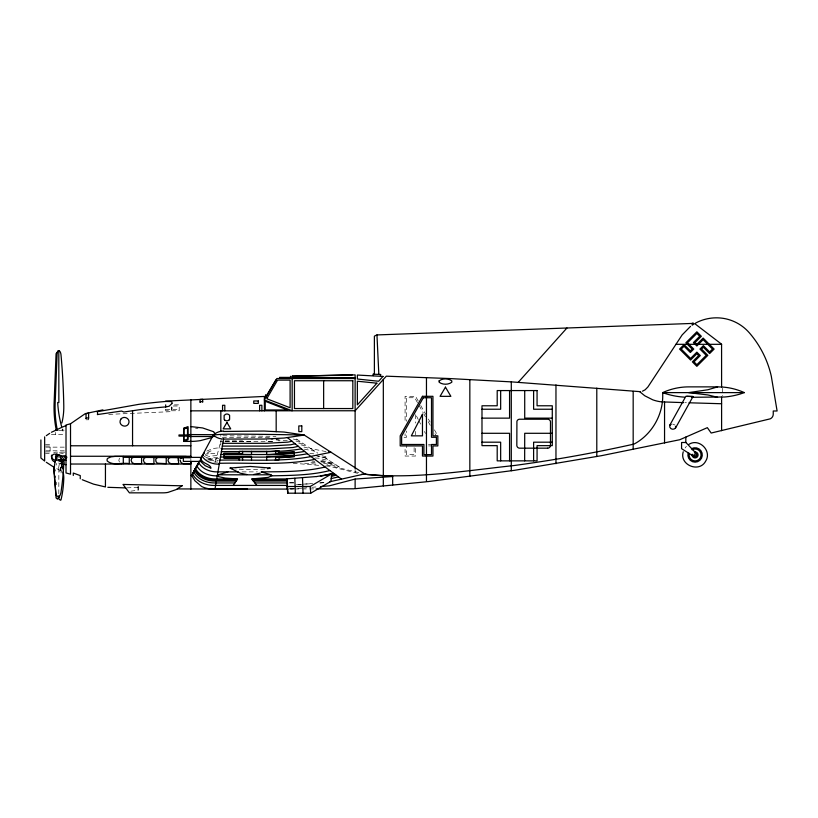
<?xml version="1.0" encoding="UTF-8"?>
<svg xmlns="http://www.w3.org/2000/svg" width="818" height="818" viewBox="0 0 818 818"><rect width="100%" height="100%" fill="white"/><g stroke="black" fill="none" stroke-linecap="round" stroke-linejoin="round"><path stroke-width="0.61" stroke-dasharray="4.09 3.07" d="M190.86 460.503L190.86 458.929M58.814 493.765L58.855 468.203M171.954 409.102L171.862 406.996L171.862 409.644M138.13 487.395L126.902 487.865M61.227 458.223L59.356 459.604L60.072 461.526A34.888 8.722 63.4 0 1 61.871 467.027L62.045 460.667M61.759 460.544L61.575 466.618L62.158 459.552M61.851 460.503L61.33 465.248L62.311 459.634M62.066 459.593L61.074 468.019L62.383 459.921M171.739 410.022C170.205 403.571 173.59 411.924 169.265 411.74L108.334 414.399M62.332 459.961L60.614 469.368L62.27 461.894M171.402 406.945L171.34 408.121M62.311 461.556L60.205 470.657L62.424 462.364L60.736 456.7M215.287 462.027L221.31 439.501M59.847 471.874L62.413 462.374M61.912 459.798L60.736 463.407L62.035 460.064L62.475 462.487M119.448 458.203L118.825 460.442L119.52 462.282M61.381 459.604L60.072 461.526L61.391 459.736M685.126 447.967L686.425 446.28M205.298 454.481L210.993 451.965L210.993 450.841L205.707 453.264M204.203 456.516L210.666 453.714L217.711 452.967M206.852 451.066L212.823 448.489L219.081 447.814M205.788 457.661L211.545 455.963L217.005 455.606M206.668 459.092L212.895 457.804L218.979 457.702M208.539 459.143L218.815 458.366M208.191 459.921L216.064 459.123M209.756 460.749L218.273 460.37M130.839 491.168L138.13 490.166L138.13 486.587M56.309 460.002L59.356 459.604M59.244 452.814L64.111 453.724M61.851 459.542L58.027 459.195M61.851 461.669L56.984 460.759M290.615 489.082L303.11 488.039M304.368 487.927L306.862 487.722M311.863 487.303L317.435 486.833M264.797 469.021L250.216 469.665L235.635 469.021M296.453 484.675L300.85 484.338M303.049 484.164L312.67 483.428M319.899 482.876L326.147 482.426M298.652 484.655L309.91 483.796M319.91 483.019L323.652 482.732M213.825 462.027L217.813 462.027M294.582 488.959L300.922 488.939M302.19 488.939L308.539 488.919M309.807 488.919L313.611 488.908M174.408 404.859L179.203 404.859L179.203 410.769L165.676 410.769L165.676 407.814M173.191 405.994L179.203 405.994M165.676 409.644L179.203 409.644M86.033 419.787L88.61 419.787L88.61 417.661M58.477 430.309L64.111 430.309M51.422 434.542L64.775 434.542M404.082 437.282L406.526 437.282L406.526 431.076M269.398 437.63L221.811 437.63L222.312 435.759L275.952 436.331M225.185 440.871L242.619 440.871M220.809 441.362L223.948 441.362M225.195 441.362L274.991 441.567M225.195 441.608L251.504 441.608L251.504 439.501M272.721 441.608L266.668 441.608L266.668 439.501M428.499 444.481L430.749 444.481M45.501 444.552L50.113 444.552L50.113 453.387L45.501 453.387M45.501 446.014L50.113 446.014M428.56 445.922L430.933 445.922M45.839 447.139L64.356 447.139M45.839 450.8L64.356 450.8M45.501 451.925L50.113 451.925M64.775 452.149L56.074 452.149A4.663 4.039 0 0 0 53.743 452.691M56.074 460.217L62.291 460.217M242.056 471.874L257.363 471.874M289.572 482.722L293.969 482.722M289.592 482.937L293.989 482.937M289.562 488.735L293.959 488.735M289.582 488.959L293.979 488.959M685.044 402.671L686.414 402.712M287.292 440.616L270.962 439.501M304.398 449.184L314.797 451.219M309.797 453.284L314.685 453.98M315.073 458.019L318.652 458.192L329.889 460.912M320.513 461.035L334.879 464.113M321.045 461.812L336.239 464.992M323.58 463.172L338.499 466.444M326.944 464.982L362.446 473.438M672.652 424.051L674.973 425.033M58.477 460.074L62.914 460.381M312.302 461.117L314.807 461.311M311.014 462.17L317.292 462.671M304.633 463.213L318.263 464.297M293.151 463.233L319.879 465.442M325.748 465.933L329.296 466.24L357.916 473.407M195.614 428.387L197.976 428.612M325.993 451.567L310.758 448.622L295.247 438.162M293.325 439.051L298.376 440.278M295.963 441.045L301.505 442.385M298.59 443.029L304.633 444.491M301.024 444.869L307.517 446.444M303.928 447.057L310.983 448.775M315.963 455.575L327.282 458.315L327.282 457.027L321.76 455.698L341.484 468.366M314.94 455.391L325.124 457.855M321.607 460.422L333.672 463.346M62.045 429.45L64.019 430.309M60.389 470.534L54.939 467.722M310.758 448.622L317.783 453.141M60.072 456.781L62.689 461.015M418.213 401.014L415.564 396.311L405.084 396.311L405.084 420.922M420.749 405.524L425.657 414.235M428.376 419.051L430.033 422.006M434.45 429.839L436.945 434.266M417.456 402.609L414.716 397.742L406.526 397.742L406.526 421.219M419.174 405.646L423.366 413.09M423.959 414.153L425.472 416.822M428.233 421.73L430.708 426.137M434.971 433.693L436.393 436.229M416.485 416.055L418.243 419.47M419.164 421.25L420.626 424.082M424.46 431.505L425.462 433.458M62.383 468.049L61.074 459.839L62.352 468.745L61.667 460.166L61.871 467.027M61.442 457.937L62.117 465.156L61.974 460.442M56.248 482.211L56.422 484.726M722.284 388.264L722.703 395.779M138.119 486.229L138.13 490.166M415.564 414.726L415.564 423.049M415.564 431.434L415.564 434.747M415.564 448.428L415.564 456.045L405.084 456.045L405.084 449.419M414.123 447.702L414.123 454.614L406.526 454.614L406.526 445.606M405.084 433.724L405.084 435.851M355.124 468.417L355.124 472.681M279.03 441.147L279.03 439.972L275.574 439.695L275.574 441.147M220.829 435.074L220.829 436.342M220.829 440.994L220.829 448.438M55.501 432.425L55.501 434.542M58.661 467.947A60.88 21.984 65.4 0 1 61.483 458.786M60.982 472.927A60.88 8.609 -60.6 0 1 65.624 460.023M55.287 471.066A59.99 15 -63.4 0 1 55.45 469.655M56.207 465.074A59.99 15 -63.4 0 1 56.544 463.428M63.017 431.168A60.88 32.423 82.3 0 1 62.301 428.898M62.25 463.908A93.221 46.616 0 0 1 58.548 463.029"/><path stroke-width="1.23" d="M123.293 463.612L123.293 456.413M129.275 457.282L129.275 463.612C122.281 462.354 113.058 466.137 107.117 460.933L107.117 459.062L107.935 458.203L110.951 456.884L115.072 456.403L186.289 456.475L186.289 457.334M141.596 457.293L141.586 463.622L134.029 463.622L132.148 462.691L131.115 460.452L131.729 458.213L133.579 457.293M153.907 457.303L153.907 463.642L146.33 463.632L144.438 462.702L143.416 460.462L144.019 458.223L145.87 457.303M166.228 457.313L166.228 463.653L157.342 463.213L155.972 461.546L155.737 459.655L156.31 458.233L158.171 457.313M178.549 457.334L178.539 463.663L170.921 463.653L169.029 462.722L167.997 460.483L168.62 458.244L170.481 457.323M180.236 460.237L180.788 462.078A2.761 2.74 -0.2 0 0 181.739 463.039L183.222 463.663L190.86 463.673L190.86 461.301M190.86 457.763L123.293 457.282M316.433 476.587L331.75 473.826L330.861 481.362L310.728 493.193L287.65 493.193L287.128 478.837L287.486 483.223M287.65 493.193L287.65 490.933M294.828 478.244L295.339 493.193M302.517 477.651L303.038 493.193M58.804 495.728L58.804 497.692A3.108 0.777 -63.4 0 1 57.137 498.816M669.737 425.309C668.94 428.826 673.337 430.667 675.576 427.947L693.02 396.536L685.852 396.29L669.737 425.309L671.189 424.409M183.661 441.423L188.007 439.726L188.007 426.597L183.713 428.284L183.661 441.423L190.86 441.403A58.732 56.422 -2.2 0 0 200.328 440.636L212.066 437.507M373.243 375.626L373.305 374.194M380.482 375.932L380.544 374.501M675.576 427.947L675.535 426.301M683.245 451.771C679.083 464.941 699.349 473.336 705.709 461.076C712.202 450.912 699.124 437.834 688.96 444.327M213.979 436.383L213.293 435.053A15.256 15.256 0 0 0 223.57 439.051L214.981 489.082M65.583 456.178L64.908 457.916M223.457 431.485L263.907 431.045L284.061 432.047L304.214 435.053L364.746 473.888L367.18 474.501C416.209 479.072 465.37 470.728 514.082 465.534C554.359 460.094 594.4 452.937 634.073 444.072C652.457 434.256 663.95 413.407 662.641 392.62L744.339 392.62L740.126 394.031A129.857 98.324 -90 0 1 724.738 396.986L691.558 397.282M201.698 461.403L200.4 459.143L201.555 457.374L183.355 457.374L183.355 461.403L201.698 461.403L200.758 460.544M199.163 461.383L198.58 462.538C202.138 468.806 209.694 471.874 216.698 471.874L238.232 471.874M199.418 460.984L191.668 475.473L194.888 480.769L201.709 486.567A22.935 19.131 0 0 0 213.079 489.082L288.089 489.082M200.4 459.143L212.414 436.689M194.428 470.626L192.506 473.888C196.422 481.659 205.482 485.432 213.856 485.422L287.384 485.422M233.232 485.422L237.547 478.98L225.318 478.101L218.263 476.567L217.332 475.687L218.263 474.808L228.028 471.874M180.573 458.704L182.803 457.334M275.881 379.941L265.461 397.384L265.564 394.736M171.913 403.56L172.036 402.149L171.054 401.546L165.676 401.464A567.815 567.815 0 0 0 138.712 404.358L97.332 411.72L97.69 414.521M171.903 403.571L169.152 406.209L166.126 406.873A562.395 562.395 0 0 0 139.418 409.736L123.927 412.006L121.493 411.055L97.332 414.583M214.04 434.695L188.825 434.562L188.825 436.515L214.255 436.515M195.032 470.33L191.668 475.473L190.86 475.462M204.428 452.967L202.036 456.076C205.543 461.71 212.608 464.338 219.081 464.154M203.181 455.268L202.107 456.413M198.334 464.225L195.195 468.775M518.223 382.323L566.946 328.008M56.984 453.724L55.501 456.178L56.176 457.916M201.484 457.364L200.686 458.622C202.087 463.837 210.604 463.918 210.993 468.233L205.154 465.687L200.41 461.26M196.238 466.945L195.41 468.469C199.142 475.524 207.506 478.959 215.206 478.949L237.087 478.949M195.799 467.763L193.621 471.822C197.455 479.307 206.259 482.957 214.367 482.947L234.889 482.947M213.109 435.391L214.173 434.562M228.856 420.186L229.602 419.44L229.602 415.411A3.425 3.18 -2.5 0 0 228.406 414.399L227.915 414.194A3.17 2.935 -2.5 0 0 225.829 414.194L224.142 415.411L224.142 419.44L224.889 420.186M690.535 326.372L682.13 334.94L647.887 386.996L645.126 389.808L642.498 391.178M198.641 463.008L196.811 465.851C200.758 473.06 209.572 476.199 217.465 475.82M196.228 467.262L197.567 465.769M195.512 468.663L194.459 470.207C198.171 477.548 206.852 481.076 214.766 481.086L236.136 481.086M182.23 485.667L176.105 489.614L167.956 492.395A26.912 25.992 0 0 1 162.935 492.845L129.438 492.845L122.997 484.44L182.036 485.81M46.299 435.667L49.683 433.366M70.522 423.765L70.522 474.174L66.013 472.968L66.013 424.971L70.522 423.765L85.276 413.642L102.976 409.859M86.033 418.346L88.61 417.661M692.161 323.437L693.05 322.916L693.828 324.122L692.161 325.206L692.161 323.437L376.965 334.93L374.388 336.126L374.388 374.235M287.118 486.485L310.196 486.485L331.75 473.826M246.842 474.532L240.185 473.162L230.103 468.049L250.216 466.454L270.318 468.049L267.537 468.734M63.068 461.321C65.542 460.687 66.544 457.211 64.111 455.841M695.566 323.1C704.799 318.069 715.842 316.586 726.087 318.887A43.61 43.61 0 0 1 749.278 332.762A99.418 99.418 0 0 1 771.282 376.137L777.1 410.994L773.245 410.994L773.245 414.164A5.133 5.133 0 0 1 770.208 418.847L711.169 433.039L707.345 427.661L679.758 439.736L601.373 455.698L514.42 470.33L427.364 481.69M59.356 457.006L60.072 456.781A34.888 8.722 -63.4 0 1 63.784 462.64A356.852 89.213 -63.4 0 1 60.992 492.334A5.143 1.288 -63.4 0 1 59.019 497.334L56.074 495.279L54.131 473.714A59.99 15 -63.4 0 1 56.309 456.608L58.344 456.873M744.349 392.609A106.463 80.604 -90 0 0 722.488 387.057L717.601 386.873L707.877 389.757L688.592 392.62L707.877 394.951L717.58 397.282M59.244 454.941C56.882 455.115 54.295 457.835 56.176 460.043M200.073 402.006L202.67 401.341M287.363 437.558L310.758 456.393L331.034 452.252L328.509 451.914M524.655 460.861L524.716 433.295L552.283 433.295M392.671 485.064L392.671 476.505L355.124 479.051L329.368 485.831L320.615 486.567M295.247 443.734L290.482 444.818L267.67 446.107L222.312 446.107M298.376 446.291L293.028 447.507L269.163 448.898L221.811 448.898M301.505 448.847C275.124 453.387 247.977 451.015 221.31 451.7M304.633 451.393C277.077 456.301 248.682 453.786 220.809 454.491M307.517 453.755C278.887 459 249.326 456.342 220.349 457.078M310.983 456.567C281.055 462.252 250.114 459.368 219.797 460.166M314.797 459.379C283.468 465.636 250.993 462.446 219.234 463.315M325.124 467.017C304.286 471.966 282.517 471.71 261.187 471.874L270.962 474.808L271.893 475.687L268.232 477.395L251.668 478.98L256.852 485.422M329.889 470.534C310.973 475.33 291.177 475.442 271.76 475.82M320.39 476.362L333.672 473.336M331.617 474.961L334.879 474.225M331.454 476.321L336.239 475.238M331.198 478.561L338.499 476.894M329.787 481.771L364.746 473.888L363.683 473.734M253.58 474.532L260.236 473.162M292.118 441.239L287.936 442.129L266.177 443.305L222.813 443.305M695.095 451.955L694.318 452.057A2.996 2.996 0 0 1 698.071 454.685A2.996 2.996 0 0 1 694.83 457.927A2.996 2.996 0 0 1 692.202 454.174M640.586 391.689L512.088 381.924L449.215 378.529L386.3 376.178L355.124 410.759L190.86 410.841M316.392 476.557L285.206 478.949L252.138 478.949M287.302 481.004L253.365 481.086M287.466 482.937L254.858 482.947M165.645 401.117L264.378 396.433L264.378 410.841M275.114 460.053L279.03 459.757L279.03 457.794L294.245 456.771L294.245 451.802L279.03 452.651L279.03 450.687L270.461 451.342L239.153 451.342L239.153 453.223L223.948 453.223L223.948 458.162L239.153 458.162L239.153 460.053M294.245 452.231L275.574 453.356L275.574 450.953M294.245 453.346L266.668 454.757L266.668 451.342M294.245 455.227L266.668 456.638L266.668 460.053M294.245 456.342L275.574 457.61L275.574 460.013M693.02 396.536L686.793 396.311M352.241 374.869L292.159 376.208L355.124 374.869L355.124 468.346M183.713 428.284L187.291 428.264M247.496 489.082L177.394 488.929M316.147 488.898L354.204 488.796M675.924 344.317L721.578 344.317M355.124 378.529L276.832 378.529L264.378 400.012L292.159 410.759L292.159 376.229M717.601 386.873L688.95 386.873A62.874 62.792 -36.4 0 0 662.641 392.62A75.859 75.757 -36.4 0 0 684.472 397.139M481.986 409.235L500.657 409.235L500.657 390.564M552.283 409.235L533.612 409.235L533.612 390.564M481.986 418.141L509.563 418.141L509.563 390.564M552.283 418.141L524.716 418.141L524.716 390.564M55.501 430.309L57.362 430.309A59.99 30 90 0 1 55.174 402.63L57.137 353.356A3.108 1.554 -90 0 1 58.804 350.595L59.019 350.656A5.143 2.577 -90 0 1 60.992 354.756A356.852 178.426 90 0 1 63.784 405.779A34.888 17.444 -90 0 1 61.871 422.978M481.986 433.295L509.563 433.295L509.563 460.861M188.825 434.961L178.978 434.961L178.978 436.096L188.825 436.117M223.59 439.051L263.907 439.051L284.061 438.049L304.214 435.053A535.35 57.884 0 0 0 237.997 434.123L232.128 434.123A25.102 2.71 0 0 0 213.293 435.053A15.256 15.256 0 0 1 223.57 431.045M481.986 442.19L500.657 442.19L500.657 460.861M552.283 442.19L533.612 442.19L533.612 460.861M70.522 445.779L190.86 445.779M547.61 448.172L519.696 448.172A2.863 2.771 -18.9 0 1 518.602 447.957L518.264 447.783A3.047 2.945 -18.8 0 1 516.823 445.299L516.915 421.372A3.129 2.955 8.1 0 1 517.947 419.818L518.264 419.603A2.791 2.638 8.1 0 1 519.696 419.225L547.61 419.225A2.802 2.679 9 0 1 549.89 420.35L550.105 420.656A3.149 2.965 8.1 0 1 550.494 422.098L550.463 445.667A2.843 2.71 -17.6 0 1 547.61 448.203M223.948 453.653L242.619 453.653L242.619 451.342M223.948 454.757L251.504 454.757L251.504 451.342M70.522 456.26L190.86 456.26M223.948 456.638L251.504 456.638L251.504 460.053M223.948 457.732L242.619 457.732L242.619 460.053M63.528 460.217L66.013 460.217M70.522 464.031L190.86 464.031M218.263 474.808L270.962 474.808M236.893 479.951L215.001 479.951C207.189 479.951 198.723 476.465 194.96 469.307M252.455 479.951L287.21 479.839L287.639 492.221M294.46 377.374L292.159 377.374L355.124 377.64M125.655 487.906L107.843 487.313M190.86 426.597L202.639 427.947L213.846 431.802M639.829 391.781L644.778 395.779L652.774 399.828A35.757 33.886 12.4 0 0 661.547 401.863L683.654 402.63M688.991 402.783L721.599 403.744M373.11 374.184L380.738 374.501M365.196 474.287L392.671 476.505M231.903 468.591L230.103 468.049M121.739 463.612L120.849 463.346M57.894 498.407L56.074 497.968L54.571 476.833M54.939 461.955C49.724 460.534 51.115 451.986 56.728 454.491A93.221 46.616 0 0 0 66.013 456.628M51.422 432.272L56.728 429.849A93.221 93.221 0 0 1 66.013 425.585M82.229 479.716L93.569 484.144L105.43 486.945L105.45 464.031M213.958 432.722L214.664 433.192M53.16 466.71L46.299 462.272M310.758 456.393L341.484 479.103M694.707 323.611L721.578 344.204L721.599 386.986M214.725 433.264L215.165 433.98M58.804 498.622L59.019 498.908A5.143 1.288 63.4 0 0 59.264 499.205M279.521 377.384L290.523 377.405L290.523 376.27M56.309 456.608L57.015 458.867M692.1 454.941L692.202 455.718M287.394 482.937L287.486 484.082M310.196 486.485L310.728 493.193M287.128 485.739L287.363 488.735M54.397 474.328L54.131 470.565A59.99 15 63.4 0 1 54.06 466.925M376.965 334.93L378.836 374.429M721.599 397.19L721.609 430.677M58.855 402.63L58.804 350.595L56.074 353.662L54.131 402.63A59.99 30 90 0 0 56.309 430.309M685.821 437.088L685.821 442.497M664.553 402.067L664.553 442.967M633.173 391.393L633.173 449.471M596.792 388.131L596.792 456.526M555.964 384.91L555.964 463.714M511.291 381.873L511.291 470.769M469.839 379.532L469.839 476.505M426.464 377.568L426.464 481.771L355.124 488.704L355.124 479.051M383.325 379.48L383.325 475.749M383.325 477.15L383.325 485.974M323.642 380.738L323.642 408.55M276.177 410.841L276.177 431.72M261.872 410.841L261.872 405.288L259.623 405.288L259.623 410.841M224.807 410.841L224.807 405.288L222.557 405.288L222.557 410.841M220.829 410.841L220.829 431.106M202.67 402.313L202.67 399.286L200.073 399.399L200.073 402.344M190.86 399.603L190.86 457.548M190.86 461.475L190.86 489.195M178.232 458.121L178.232 460.657M165.676 404.859L165.676 407.047M132.557 410.687L132.557 445.779M88.61 418.663L88.61 413.08L86.033 413.785L86.033 418.581M80.256 478.786L80.256 475.585L73.283 473.039L73.283 475.483M44.642 436.863L44.642 461.076L40.9 458.019L40.9 439.92M59.499 499.471A5.143 1.288 63.4 0 0 60.992 499.818A356.852 89.213 63.4 0 0 63.784 478.489A34.888 8.722 63.4 0 0 63.098 471.976M55.174 477.119A59.99 15 -63.4 0 1 55.113 476.045M66.248 458.561A60.88 8.609 -60.6 0 1 66.882 457.078M61.636 426.597A60.88 32.423 82.3 0 1 57.689 402.456M66.013 464.696A93.221 46.616 0 0 1 64.121 464.307M56.074 460.217A4.663 4.039 0 0 1 51.575 455.135M228.856 420.186A3.313 3.19 -2.5 0 1 224.889 420.186M691.486 448.693A7.219 7.219 0 0 1 702.059 453.08A7.219 7.219 0 0 1 695.095 462.16A7.219 7.219 0 0 1 688.122 453.08M692.1 449.757A5.982 5.982 0 0 1 700.873 453.397A5.982 5.982 0 0 1 695.095 460.933A5.982 5.982 0 0 1 689.308 453.397M120.829 419.164C117.557 424.603 125.072 428.56 128.221 424.378C131.504 418.949 123.978 414.982 120.829 419.164M439.123 380.881L439.123 382.221C442.548 384.889 448.376 384.889 451.802 382.221L451.802 380.881C448.376 378.213 442.548 378.213 439.123 380.881M267.353 397.722L266.821 398.755L290.104 407.763L290.104 380.114L277.547 380.114L267.353 397.722M422.466 414.266L411.331 435.851L422.466 435.851L422.466 414.266M422.466 396.311L400.196 435.851L400.196 445.922L422.466 445.922L422.466 456.045L432.947 456.045L432.947 445.922L437.834 445.922L437.834 435.851L432.947 435.851L432.947 396.311L422.466 396.311M423.305 397.742L401.628 436.229L401.628 444.481L423.908 444.481L423.908 454.614L431.505 454.614L431.505 444.481L436.393 444.481L436.393 437.282L431.505 437.282L431.505 397.742L423.305 397.742M226.934 422.425L223.171 428.857L230.717 428.857L226.934 422.425M445.462 387.149L440.064 396.341L450.871 396.341L445.462 387.149M376.904 383.182L357.364 404.849L357.364 381.229L376.904 383.182M382.988 376.423L378.642 381.26L357.364 379.02L357.364 375.053L382.988 376.423M684.063 344.593L679.594 349.071L690.576 360.053L696.854 353.775L698.654 355.574L692.376 361.853L696.854 366.331L707.846 355.349L701.568 349.071L703.368 347.261L709.646 353.54L714.124 349.071L703.132 338.079L696.854 344.358L695.055 342.558L701.333 336.28L696.854 331.801L685.873 342.793L692.151 349.071L690.341 350.871L684.063 344.593M684.063 346.219L681.22 349.071L690.576 358.427L696.854 352.149L700.29 355.574L694.012 361.853L696.854 364.705L706.22 355.349L699.942 349.071L703.368 345.636L709.646 351.914L712.498 349.071L703.132 339.705L696.854 345.983L693.429 342.558L699.707 336.28L696.854 333.427L687.498 342.793L693.776 349.071L690.341 352.497L684.063 346.219M187.526 427.62L183.917 429.041L183.917 440.493L187.526 439.072L187.526 427.62M352.824 380.738L294.46 380.738L294.46 408.55L352.824 408.55L352.824 380.738M537.068 390.564L497.201 390.564L497.201 405.779L481.986 405.779L481.986 445.646L497.201 445.646L497.201 460.861L537.068 460.861L537.068 445.646L552.283 445.646L552.283 405.779L537.068 405.779L537.068 390.564M258.304 400.973L253.764 400.973L253.764 403.386L258.304 403.386L258.304 400.973M287.558 409.971L265.247 409.971L265.247 401.28L287.558 409.971M301.801 425.933L298.805 425.933L298.805 431.628L301.801 431.628L301.801 425.933M685.924 442.497L681.578 442.497L681.578 448.673L694.032 456.546A1.922 1.922 0 0 0 696.691 456.004A1.922 1.922 0 0 0 696.149 453.346L685.924 442.497M694.543 455.892A1.094 1.094 0 0 0 696.179 454.941A1.094 1.094 0 0 0 694.543 454A1.094 1.094 0 0 0 694.543 455.892"/></g></svg>
